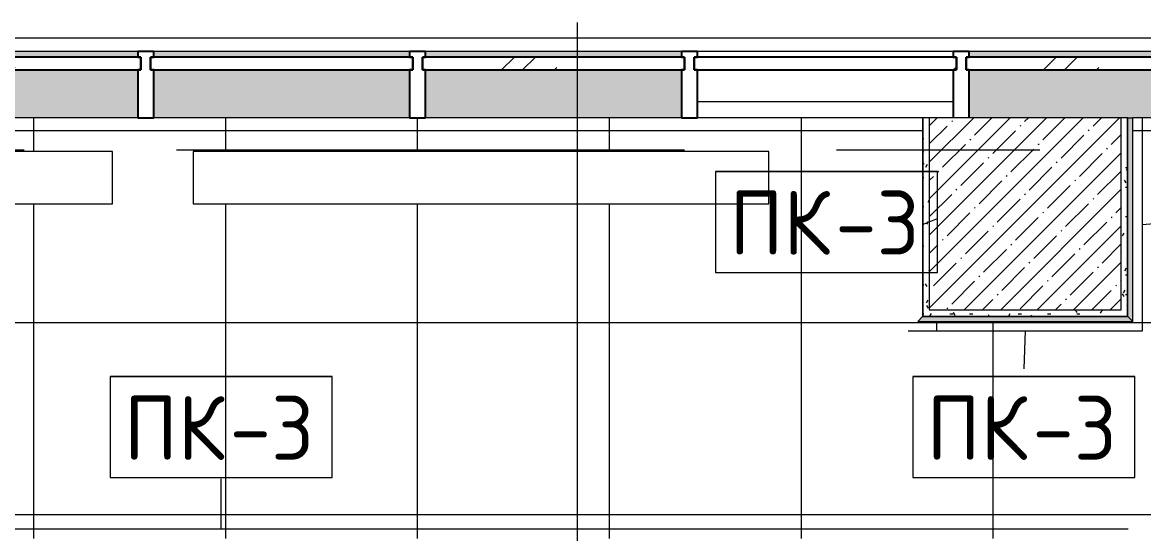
# Model space of a CAD drawing. Header units: millimetres. Extents: x -4005 to 195566, y -8553 to 29000.
# Drawn here: x 6274 to 9780, y 25801 to 27398 of the extents above; entities that cross this region are included whole.
import ezdxf

# ---------------------------------------------------------------- set-up
doc = ezdxf.new("R2010")
doc.units = ezdxf.units.MM
doc.linetypes.add('Осевая', pattern=[3175, 635, -476.25, 1587.5, -476.25])
for name, color, linetype, lineweight, true_color in [('A-FLOR-1', 7, 'Continuous', 9, 0x787878), ('A-GENM-1', 7, 'Continuous', 9, 0xff8040), ('A-WALL-1', 9, 'Continuous', 9, 0x808080), ('A-WALL-FNSH-1', 9, 'Continuous', 9, 0x808080), ('I-WALL-2', 9, 'Continuous', 9, 0x808080), ('M-EQPM-1', 9, 'Continuous', 9, 0x808080), ('S-COLS-1', 9, 'Continuous', 9, 0x808080)]:
    doc.layers.add(name, color=color, linetype=linetype, lineweight=lineweight, true_color=true_color)
for name, color, linetype, lineweight in [('A-FLOR-PATT', 7, 'Continuous', 9), ('A-GENM-IDEN', 7, 'Continuous', 9), ('A-GLAZ-CURT', 7, 'Continuous', 9), ('A-GLAZ-CURT-1', 7, 'Continuous', 25), ('A-GLAZ-CWMG', 7, 'Continuous', 9), ('A-GLAZ-CWMG-1', 7, 'Continuous', 25), ('A-WALL', 7, 'Continuous', 9), ('M-EQPM', 7, 'Continuous', 9), ('S-COLS', 7, 'Continuous', 9), ('Оси', 7, 'Continuous', 9), ('Оси-2', 7, 'Осевая', 9)]:
    doc.layers.add(name, color=color, linetype=linetype, lineweight=lineweight)
doc.styles.add('GOST Common_1', font='GOST_Common.ttf', dxfattribs={"height": 200})
pattern_1 = [(0, (0, 0), (121.92, 30.48), [10.058, -81.382, 10.058, -81.382, -487.68]), (0, (0, 0), (121.92, 30.48), [-182.88, 10.058, -172.822, 10.058, -81.382, -213.36]), (0, (0, 0), (121.92, 30.48), [-457.2, 10.058, -50.902, 10.058, -142.342]), (120, (45.72, 15.24), (-87.356454, 90.345817), [10.058, -81.382, 10.058, -81.382, -487.68]), (120, (45.72, 15.24), (-87.356454, 90.345817), [-182.88, 10.058, -172.822, 10.058, -81.382, -213.36]), (120, (45.72, 15.24), (-87.356454, 90.345817), [-457.2, 10.058, -50.902, 10.058, -142.342]), (240, (60.96, 76.2), (-34.563546, -120.825817), [10.058, -81.382, 10.058, -81.382, -487.68]), (240, (60.96, 76.2), (-34.563546, -120.825817), [-182.88, 10.058, -172.822, 10.058, -81.382, -213.36]), (240, (60.96, 76.2), (-34.563546, -120.825817), [-457.2, 10.058, -50.902, 10.058, -142.342])]

# ---------------------------------------------------------------- blocks, each defined once
blk = doc.blocks.new('Системная панель - Стекло - 40мм-22856067-План отделки полов с раскладкой материалов 1 этажа в осях 1-12')
at = {"layer": 'A-GLAZ-CURT'}
h = blk.add_hatch(dxfattribs=at)
h.set_pattern_fill('FP_26', color=256, style=0, pattern_type=2)
h.set_pattern_definition([(45, (-8885, -27190), (-282.8427, 282.8427), [200, -600]), (45, (-9085, -27290), (-282.8427, 282.8427), [600, -200]), (45, (-8685, -27390), (-282.8427, 282.8427), [200, -600])])
h.paths.add_polyline_path([(310.1, -40), (410, -40), (410, 0), (-410, 0), (-410, -40), (-28.5, -40)])
at = {"layer": 'A-GLAZ-CURT-1'}
for p, q in [((410, 0), (-410, 0)), ((-410, 0), (-410, -40)), ((410, -40), (410, 0)), ((-410, -40), (410, -40))]:
    blk.add_line(p, q, dxfattribs=at)
blk = doc.blocks.new('Прямоугольный импост - Импост структурный с накладкой - 160мм-20149069-План отделки полов с раскладкой материалов 1 этажа в осях 1-12')
at = {"layer": 'A-GLAZ-CWMG'}
for p, q in [((9185, 27307), (8385, 27307)), ((9185, 27150), (8385, 27150))]:
    blk.add_line(p, q, dxfattribs=at)
blk = doc.blocks.new('Прямоугольный импост - Импост структурный с накладкой - 190мм-20153693-План отделки полов с раскладкой материалов 1 этажа в осях 1-12')
at = {"layer": 'A-GLAZ-CWMG-1'}
for p, q in [((-25, 40), (-25, 190)), ((-25, 190), (25, 190)), ((25, 190), (25, 40)), ((-15, 40), (-25, 40)), ((-15, 0), (-15, 40)), ((15, 40), (15, 0)), ((25, 40), (15, 40)), ((-25, -17), (-25, 0)), ((-25, 0), (-15, 0)), ((15, 0), (25, 0)), ((25, 0), (25, -17)), ((25, -17), (-25, -17))]:
    blk.add_line(p, q, dxfattribs=at)
blk = doc.blocks.new('Системная панель - Стекло - 40мм-V26-План отделки полов с раскладкой материалов 1 этажа в осях 1-12')
at = {"layer": 'A-GLAZ-CURT'}
h = blk.add_hatch(dxfattribs=at)
h.set_pattern_fill('FP_41', color=256, style=0, pattern_type=2)
h.set_pattern_definition([(45, (-9735, -27190), (-282.8427, 282.8427), [200, -600]), (45, (-9935, -27290), (-282.8427, 282.8427), [600, -200]), (45, (-9535, -27390), (-282.8427, 282.8427), [200, -600])])
h.paths.add_polyline_path([(-400, -40), (410, -40), (410, 0), (-410, 0), (-410, -40)])
at = {"layer": 'A-GLAZ-CURT-1'}
for p, q in [((410, 0), (-410, 0)), ((-410, 0), (-410, -40)), ((410, -40), (410, 0)), ((-410, -40), (410, -40))]:
    blk.add_line(p, q, dxfattribs=at)
blk = doc.blocks.new('Прямоугольный импост - Импост структурный с накладкой - 190мм-23186023-План отделки полов с раскладкой материалов 1 этажа в осях 1-12')
at = {"layer": 'A-GLAZ-CWMG'}
for points in [[(9772.3, 27290), (10035, 27290), (10035, 27307), (9235, 27307), (9235, 27290)], [(9772.3, 27100), (10035, 27100), (10035, 27250), (9235, 27250), (9235, 27100), (9746, 27100)]]:
    blk.add_hatch(color=256, dxfattribs=at).paths.add_polyline_path(points)
for p, q in [((10035, 27307), (9235, 27307)), ((10035, 27100), (9746, 27100))]:
    blk.add_line(p, q, dxfattribs=at)
blk = doc.blocks.new('Прямоугольный импост - Импост структурный с накладкой - 190мм-V27-План отделки полов с раскладкой материалов 1 этажа в осях 1-12')
at = {"layer": 'A-GLAZ-CWMG-1'}
for p, q in [((-25, 40), (-25, 190)), ((25, 190), (25, 40)), ((-15, 40), (-25, 40)), ((-15, 0), (-15, 40)), ((15, 40), (15, 0)), ((25, 40), (15, 40)), ((-25, -17), (-25, 0)), ((-25, 0), (-15, 0)), ((15, 0), (25, 0)), ((25, 0), (25, -17)), ((25, -17), (-25, -17))]:
    blk.add_line(p, q, dxfattribs=at)
blk = doc.blocks.new('Системная панель - Стекло - 40мм-V28-План отделки полов с раскладкой материалов 1 этажа в осях 1-12')
at = {"layer": 'A-GLAZ-CURT'}
h = blk.add_hatch(dxfattribs=at)
h.set_pattern_fill('FP_42', color=256, style=0, pattern_type=2)
h.set_pattern_definition([(45, (-8035, -27190), (-282.8427, 282.8427), [200, -600]), (45, (-8235, -27290), (-282.8427, 282.8427), [600, -200]), (45, (-7835, -27390), (-282.8427, 282.8427), [200, -600])])
h.paths.add_polyline_path([(144.4, -40), (410, -40), (410, 0), (-410, 0), (-410, -40), (-194.2, -40)])
at = {"layer": 'A-GLAZ-CURT-1'}
for p, q in [((410, 0), (-410, 0)), ((-410, 0), (-410, -40)), ((410, -40), (410, 0)), ((-410, -40), (410, -40))]:
    blk.add_line(p, q, dxfattribs=at)
blk = doc.blocks.new('Прямоугольный импост - Импост структурный с накладкой - 190мм-V29-План отделки полов с раскладкой материалов 1 этажа в осях 1-12')
at = {"layer": 'A-GLAZ-CWMG'}
for points in [[(7740.8, 27290), (8335, 27290), (8335, 27307), (7535, 27307), (7535, 27290)], [(7535, 27100), (8335, 27100), (8335, 27250), (7535, 27250), (7535, 27150)]]:
    blk.add_hatch(color=256, dxfattribs=at).paths.add_polyline_path(points)
for p, q in [((8335, 27307), (7535, 27307)), ((8335, 27100), (7535, 27100))]:
    blk.add_line(p, q, dxfattribs=at)
blk = doc.blocks.new('Системная панель - Стекло - 40мм-V43-План отделки полов с раскладкой материалов 1 этажа в осях 1-12')
at = {"layer": 'A-GLAZ-CURT'}
h = blk.add_hatch(dxfattribs=at)
h.set_pattern_fill('FP_68', color=256, style=0, pattern_type=2)
h.set_pattern_definition([(45, (-7185, -27190), (-282.8427, 282.8427), [200, -600]), (45, (-7385, -27290), (-282.8427, 282.8427), [600, -200]), (45, (-6985, -27390), (-282.8427, 282.8427), [200, -600])])
h.paths.add_polyline_path([(317.2, -40), (410, -40), (410, 0), (-410, 0), (-410, -40), (-21.3, -40)])
at = {"layer": 'A-GLAZ-CURT-1'}
for p, q in [((410, 0), (-410, 0)), ((-410, 0), (-410, -40)), ((410, -40), (410, 0)), ((-410, -40), (410, -40))]:
    blk.add_line(p, q, dxfattribs=at)
blk = doc.blocks.new('Системная панель - Стекло - 40мм-V46-План отделки полов с раскладкой материалов 1 этажа в осях 1-12')
at = {"layer": 'A-GLAZ-CURT'}
h = blk.add_hatch(dxfattribs=at)
h.set_pattern_fill('FP_77', color=256, style=0, pattern_type=2)
h.set_pattern_definition([(45, (-6335, -27190), (-282.8427, 282.8427), [200, -600]), (45, (-6535, -27290), (-282.8427, 282.8427), [600, -200]), (45, (-6135, -27390), (-282.8427, 282.8427), [200, -600])])
h.paths.add_polyline_path([(151.5, -40), (410, -40), (410, 0), (-410, 0), (-410, -40), (-187.1, -40)])
at = {"layer": 'A-GLAZ-CURT-1'}
for p, q in [((410, 0), (-410, 0)), ((-410, 0), (-410, -40)), ((410, -40), (410, 0)), ((-410, -40), (410, -40))]:
    blk.add_line(p, q, dxfattribs=at)
blk = doc.blocks.new('BSC_Колонна _Прямоугольная - 600х600-V50-План отделки полов с раскладкой материалов 1 этажа в осях 1-12')
at = {"layer": 'S-COLS'}
h = blk.add_hatch(dxfattribs=at)
h.set_pattern_fill('FP_82', color=256, style=0, pattern_type=2)
h.set_pattern_definition([(45, (-9410, -26800), (-57.02463, 57.02463), []), (45, (-9352.975, -26800), (-57.02463, 57.02463), [100.806, -20.161, 3.353, -16.808])])
h.paths.add_polyline_path([(300, -300), (300, 300), (-300, 300), (-300, -300)])
at = {"layer": 'S-COLS-1'}
for p, q in [((300, 300), (-300, 300)), ((-300, 300), (-300, -300)), ((300, -300), (300, 300)), ((-300, -300), (300, -300))]:
    blk.add_line(p, q, dxfattribs=at)
blk = doc.blocks.new('Плинтус - Плинтус керамогранит бежевый-32865295-План отделки полов с раскладкой материалов 1 этажа в осях 1-12')
at = {"layer": 'A-GENM-1'}
blk.add_hatch(color=256, dxfattribs=at).paths.add_polyline_path([(22.2, -15), (657, -15), (641, 0), (0, 0), (-15, -15), (21, -15)])
for p, q in [((0, 0), (-15, -15)), ((-15, -15), (657, -15)), ((0, 0), (642, 0)), ((657, -15), (642, 0)), ((-45, -45), (687, -45))]:
    blk.add_line(p, q, dxfattribs=at)
blk = doc.blocks.new('Плинтус - Плинтус керамогранит бежевый-32865258-План отделки полов с раскладкой материалов 1 этажа в осях 1-12')
at = {"layer": 'A-GENM-1'}
blk.add_hatch(color=256, dxfattribs=at).paths.add_polyline_path([(0, 0), (-15, -15), (621, -15), (619.9, 0), (1, 0)])
for p, q in [((0, 0), (-15, -15)), ((-15, -15), (621, -15)), ((0, 0), (621, 0)), ((621, 0), (621, -15)), ((-45, -45), (621, -45))]:
    blk.add_line(p, q, dxfattribs=at)
blk = doc.blocks.new('Плинтус - Плинтус керамогранит бежевый-V77-План отделки полов с раскладкой материалов 1 этажа в осях 1-12')
at = {"layer": 'A-GENM-1'}
for p, q in [((-45, 45), (-15, 45)), ((621, 0), (0, 0))]:
    blk.add_line(p, q, dxfattribs=at)
blk = doc.blocks.new('Плинтус - Плинтус керамогранит бежевый-33328078-План отделки полов с раскладкой материалов 1 этажа в осях 1-12')
at = {"layer": 'A-GENM-1'}
blk.add_line((0, 45), (5671.3, 45), dxfattribs=at)
blk = doc.blocks.new('radiator_prado_classic_z_tip_30_po exemplyaru - Classic Z Тип 30-500-30677905-План отделки полов с раскладкой материалов 1 этажа в осях 1-12')
at = {"layer": 'M-EQPM-1'}
for p, q in [((0, 228), (0, 64)), ((1800, 228), (0, 228)), ((1800, 64), (1800, 228)), ((0, 64), (1800, 64))]:
    blk.add_line(p, q, dxfattribs=at)
blk = doc.blocks.new('Mark Reiling - Mark Reiling-26174330-План отделки полов с раскладкой материалов 1 этажа в осях 1-12')
at = {"layer": 'A-GENM-IDEN'}
for p, q in [((-3.47, 1.49), (-3.47, -1.663)), ((-3.47, 1.49), (3.47, 1.49)), ((3.47, 1.49), (-3.47, 1.49)), ((-3.47, 1.49), (-3.47, -1.663)), ((3.47, -1.663), (3.47, 1.49)), ((3.47, -1.663), (3.47, 1.49)), ((-3.47, -1.663), (3.47, -1.663)), ((-3.47, -1.663), (3.47, -1.663))]:
    blk.add_line(p, q, dxfattribs=at)

msp = doc.modelspace()

# ---------------------------------------------------------------- hatches: boundary and pattern name
at = {"layer": 'A-FLOR-PATT'}
h = msp.add_hatch(dxfattribs=at)
h.set_pattern_fill('FP_128', color=256, style=0, pattern_type=2)
h.set_pattern_definition([(0, (6909.74, 22860), (0, 600), []), (90, (6909.74, 22860), (-600, 4e-14), [])])
h.paths.add_polyline_path([(9731.3, 25771), (9710, 25770), (9710, 25739), (9730, 25739), (9731, 24660), (9731.3, 24660), (9731.3, 25770)])
h.paths.add_polyline_path([(9873, 24660), (9909.7, 24660), (9909.7, 24924.8), (9873, 24924.8), (9909.7, 25060), (9909.7, 25260), (10510, 25260), (10510, 24660), (13674, 24660), (13674, 26830.8), (11879.7, 26830.8), (11879.7, 26994.8), (13674, 26994.8), (13674, 27099), (13689, 27099), (13689, 27100), (9746, 27100), (9746, 26464), (9074, 26464), (9090, 26479), (9731, 26480), (9730, 26480), (9090, 26480), (9090, 27100), (4696, 27100), (4696, 26464), (4060, 26464), (4061.1, 25786), (9731.3, 25786), (9731.3, 25771), (9746.3, 25770), (9746.3, 24660)])
h.paths.add_polyline_path([(4679.1, 26479), (4681, 26480), (4680, 26480), (4660, 26479)])
h.paths.add_polyline_path([(10449.4, 26830.8), (9948.5, 26830.8), (9948.5, 26994.8), (11748.5, 26994.8), (11748.5, 26830.8), (11126.6, 26830.8)])
h.paths.add_polyline_path([(8608.7, 26830.8), (6808.7, 26830.8), (6808.7, 26994.8), (8608.7, 26994.8), (8608.7, 26897.3)])
h.paths.add_polyline_path([(4755.7, 26830.8), (4755.7, 26994.8), (6555.7, 26994.8), (6555.7, 26830.8), (5032.2, 26830.8)])
at = {"layer": 'I-WALL-2'}
h = msp.add_hatch(dxfattribs=at)
h.set_pattern_fill('FP_116', color=256, style=0, pattern_type=2)
h.set_pattern_definition(pattern_1)
h.paths.add_polyline_path([(9110, 26480), (9110, 27100), (9090, 27100), (9090, 26480), (9095.1, 26480)])
h = msp.add_hatch(dxfattribs=at)
h.set_pattern_fill('FP_116', color=256, style=0, pattern_type=2)
h.set_pattern_definition(pattern_1)
h.paths.add_polyline_path([(9710, 26500), (9730, 26500), (9730, 27100), (9710, 27100)])
h = msp.add_hatch(dxfattribs=at)
h.set_pattern_fill('FP_116', color=256, style=0, pattern_type=2)
h.set_pattern_definition(pattern_1)
h.paths.add_polyline_path([(9730, 26480), (9730, 26500), (9110, 26500), (9110, 26480), (9710, 26480)])

# ---------------------------------------------------------------- linework, layer by layer
at = {"layer": 'A-FLOR-1'}
msp.add_line((9089, 27100), (8385, 27100), dxfattribs=at)
at = {"layer": 'A-GENM-IDEN'}
for p, q in [((9089, 26767), (9135.9, 26785.1)), ((9776, 26767), (9999.3, 26785.1)), ((9410, 26434), (9405.6, 26315.8)), ((6895.6, 25816), (6895.6, 25971.8))]:
    msp.add_line(p, q, dxfattribs=at)
at = {"layer": 'A-WALL'}
msp.add_line((4060, 27350), (13710, 27350), dxfattribs=at)
at = {"layer": 'A-WALL-1'}
for p, q in [((9090, 27100), (9090, 26480)), ((9110, 27100), (9090, 27100)), ((9730, 27100), (9710, 27100)), ((9730, 26480), (9730, 27100)), ((9090, 26480), (9730, 26480))]:
    msp.add_line(p, q, dxfattribs=at)
at = {"layer": 'A-WALL-FNSH-1'}
for p, q in [((9089, 27100), (9089, 26479)), ((9090, 27100), (9089, 27100)), ((9731, 27100), (9730, 27100)), ((9731, 26479), (9731, 27100)), ((9089, 26479), (9731, 26479))]:
    msp.add_line(p, q, dxfattribs=at)
at = {"layer": 'Оси'}
msp.add_line((8010, 24898.1), (8010, 27398.1), dxfattribs=at)
at = {"layer": 'Оси-2'}
msp.add_line((-704.7, 27000), (31360, 27000), dxfattribs=at)

# ---------------------------------------------------------------- block references
at = {"layer": 'A-GENM-1', "extrusion": (0, 0, -1), "rotation": 89.99999999999953}
msp.add_blockref('Плинтус - Плинтус керамогранит бежевый-V77-План отделки полов с раскладкой материалов 1 этажа в осях 1-12', (-9089, 26479), dxfattribs=at)
at = {"layer": 'A-GENM-1', "rotation": 89.99999999999953}
msp.add_blockref('Плинтус - Плинтус керамогранит бежевый-32865258-План отделки полов с раскладкой материалов 1 этажа в осях 1-12', (9731, 26479), dxfattribs=at)
at = {"layer": 'A-GENM-1'}
for name, p in [('Плинтус - Плинтус керамогранит бежевый-32865295-План отделки полов с раскладкой материалов 1 этажа в осях 1-12', (9089, 26479)), ('Плинтус - Плинтус керамогранит бежевый-33328078-План отделки полов с раскладкой материалов 1 этажа в осях 1-12', (4060, 25771))]:
    msp.add_blockref(name, p, dxfattribs=at)
at = {"layer": 'A-GENM-IDEN', "xscale": 99.99999999999993, "yscale": 99.99999999999993, "zscale": 99.99999999999993}
for p in [(8788.9, 26783.5), (6895.6, 26142.3), (9405.6, 26142.3)]:
    msp.add_blockref('Mark Reiling - Mark Reiling-26174330-План отделки полов с раскладкой материалов 1 этажа в осях 1-12', p, dxfattribs=at)
at = {"layer": 'A-GLAZ-CURT'}
for name, p in [('Системная панель - Стекло - 40мм-V46-План отделки полов с раскладкой материалов 1 этажа в осях 1-12', (6235, 27290)), ('Системная панель - Стекло - 40мм-V43-План отделки полов с раскладкой материалов 1 этажа в осях 1-12', (7085, 27290)), ('Системная панель - Стекло - 40мм-V28-План отделки полов с раскладкой материалов 1 этажа в осях 1-12', (7935, 27290)), ('Системная панель - Стекло - 40мм-22856067-План отделки полов с раскладкой материалов 1 этажа в осях 1-12', (8785, 27290)), ('Системная панель - Стекло - 40мм-V26-План отделки полов с раскладкой материалов 1 этажа в осях 1-12', (9635, 27290))]:
    msp.add_blockref(name, p, dxfattribs=at)
at = {"layer": 'A-GLAZ-CWMG'}
for name, p in [('Прямоугольный импост - Импост структурный с накладкой - 190мм-V29-План отделки полов с раскладкой материалов 1 этажа в осях 1-12', (-1700, 0)), ('Прямоугольный импост - Импост структурный с накладкой - 190мм-V29-План отделки полов с раскладкой материалов 1 этажа в осях 1-12', (-850, 0)), ('Прямоугольный импост - Импост структурный с накладкой - 190мм-V29-План отделки полов с раскладкой материалов 1 этажа в осях 1-12', (0, 0)), ('Прямоугольный импост - Импост структурный с накладкой - 160мм-20149069-План отделки полов с раскладкой материалов 1 этажа в осях 1-12', (0, 0)), ('Прямоугольный импост - Импост структурный с накладкой - 190мм-23186023-План отделки полов с раскладкой материалов 1 этажа в осях 1-12', (0, 0))]:
    msp.add_blockref(name, p, dxfattribs=at)
at = {"layer": 'A-GLAZ-CWMG', "extrusion": (0, 0, -1), "rotation": 180}
for name, p in [('Прямоугольный импост - Импост структурный с накладкой - 190мм-20153693-План отделки полов с раскладкой материалов 1 этажа в осях 1-12', (-6660, 27290)), ('Прямоугольный импост - Импост структурный с накладкой - 190мм-20153693-План отделки полов с раскладкой материалов 1 этажа в осях 1-12', (-7510, 27290)), ('Прямоугольный импост - Импост структурный с накладкой - 190мм-20153693-План отделки полов с раскладкой материалов 1 этажа в осях 1-12', (-8360, 27290)), ('Прямоугольный импост - Импост структурный с накладкой - 190мм-V27-План отделки полов с раскладкой материалов 1 этажа в осях 1-12', (-9210, 27290))]:
    msp.add_blockref(name, p, dxfattribs=at)
at = {"layer": 'M-EQPM', "rotation": 180}
for p in [(6555.7, 27058.8), (8608.7, 27058.8)]:
    msp.add_blockref('radiator_prado_classic_z_tip_30_po exemplyaru - Classic Z Тип 30-500-30677905-План отделки полов с раскладкой материалов 1 этажа в осях 1-12', p, dxfattribs=at)
at = {"layer": 'S-COLS'}
msp.add_blockref('BSC_Колонна _Прямоугольная - 600х600-V50-План отделки полов с раскладкой материалов 1 этажа в осях 1-12', (9410, 26800), dxfattribs=at)

# ---------------------------------------------------------------- texts
at = {"layer": 'A-GENM-IDEN', "char_height": 200, "attachment_point": 1, "style": 'GOST Common_1'}
for s, insert, width in [('ПК', (8484.8, 26872.6), 400.844), ('-3', (8815.5, 26872.6), 344.726), ('ПК', (6591.6, 26231.4), 400.844), ('-3', (6922.3, 26231.4), 344.726), ('ПК', (9101.5, 26231.4), 400.844), ('-3', (9432.2, 26231.4), 344.726)]:
    msp.add_mtext(s, dxfattribs=dict(at, insert=insert, width=width))

doc.saveas('drawing.dxf')
